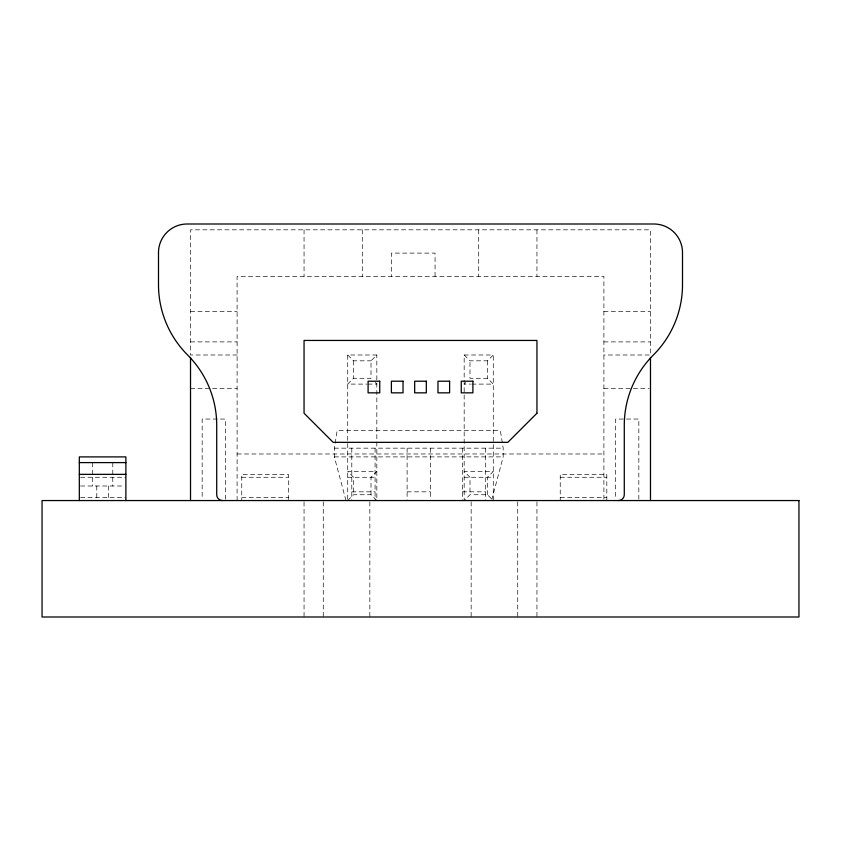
<?xml version="1.0" encoding="UTF-8"?>
<svg xmlns="http://www.w3.org/2000/svg" width="841" height="841" viewBox="0 0 841 841"><rect width="100%" height="100%" fill="white"/><g stroke="black" fill="none" stroke-linecap="round" stroke-linejoin="round"><path stroke-width="0.63" stroke-dasharray="4.21 3.15" d="M345.977 500.553L334.329 456.894L334.329 448.158L337.115 430.687L500.384 430.687L503.181 448.158L503.181 456.894L491.869 499.312M347.722 499.291L347.722 354.997L376.831 354.997L371.007 360.821L371.007 378.292L353.546 378.292L347.722 384.106L366.708 384.106M347.722 500.553L353.546 494.739L371.007 494.739L376.831 500.553L376.831 354.997M465.83 382.445L464.169 384.106L470.497 384.106M464.169 354.997L469.993 360.821L487.454 360.821L493.278 354.997L464.169 354.997L464.169 500.553L469.993 494.739L487.454 494.739L493.278 500.553L493.278 354.997M190.518 311.328L237.099 311.328M603.901 311.328L650.482 311.328M190.518 341.898L237.099 341.898M603.901 341.898L650.482 341.898M237.099 354.997L190.518 354.997L190.518 229.824L650.482 229.824L650.482 354.997L603.901 354.997M347.722 354.997L353.546 360.821L371.007 360.821M471.759 384.106L493.278 384.106L487.454 378.292L469.993 378.292L469.993 360.821M367.969 384.106L376.831 384.106L375.17 382.445M190.518 388.479L237.099 388.479M603.901 388.479L649.189 388.479M334.329 448.158L503.181 448.158M237.099 453.982L603.901 453.982M334.329 456.894L503.181 456.894M80.61 477.267L125.887 477.267M241.756 477.267L288.337 477.267M347.722 477.267L376.831 477.267M464.169 477.267L493.278 477.267M560.232 477.267L606.813 477.267M80.557 486.003L124.647 486.003M351.801 491.827L375.086 491.827M407.107 491.827L430.403 491.827M462.424 491.827L485.709 491.827M80.61 497.641L125.887 497.641M241.756 497.641L288.337 497.641M560.232 497.641L606.813 497.641M638.834 499.26L638.834 419.049L615.549 419.049L615.549 499.26M606.813 500.553L606.813 474.356L560.232 474.356L560.232 500.553M603.901 499.249L603.901 276.395L237.099 276.395L237.099 500.553M536.947 229.824L536.947 276.395M536.947 501.867L536.947 617M517.73 501.867L517.73 617M487.454 360.821L487.454 378.292M487.454 494.739L487.454 477.267L493.278 471.444L464.169 471.444L469.993 477.267L469.993 494.739M485.709 448.158L485.709 500.553M478.718 229.824L478.718 276.395M471.149 501.867L471.149 617M462.424 448.158L462.424 500.553M435.06 276.395L435.06 253.109L391.391 253.109L391.391 276.395M430.403 448.158L430.403 499.312M407.107 448.158L407.107 500.553M375.086 448.158L375.086 500.553M371.007 494.739L371.007 477.267L376.831 471.444L347.722 471.444L353.546 477.267L353.546 494.739M369.851 501.867L369.851 617M362.282 229.824L362.282 276.395M353.546 360.821L353.546 378.292M351.801 448.158L351.801 500.553M323.27 501.867L323.27 617M304.053 229.824L304.053 276.395M304.053 501.867L304.053 617M288.337 499.586L288.337 474.356L241.756 474.356L241.756 500.553M225.451 499.26L225.451 419.049L202.166 419.049L202.166 499.26M112.789 462.708L112.789 486.003M108.426 486.003L108.426 500.553M96.778 486.003L96.778 500.553M92.415 462.708L92.415 486.003"/><path stroke-width="1.26" d="M79.317 462.603L125.887 462.603M79.317 474.356L125.887 474.356M650.482 357.425L650.482 500.553M190.518 357.425L190.518 500.553M125.887 500.553L125.887 456.894L79.317 456.894L79.317 500.553M618.461 500.553A5.824 5.824 0 0 0 624.285 494.739L624.285 425.273A99.375 99.375 0 0 1 653.394 354.997A99.375 99.375 0 0 0 682.503 284.721L682.503 253.109A28.626 28.626 0 0 0 653.394 224L187.606 224A28.626 28.626 0 0 0 158.497 253.109L158.497 284.721A99.375 99.375 0 0 0 187.606 354.997A99.375 99.375 0 0 1 216.715 425.273L216.715 494.739A5.824 5.824 0 0 0 222.539 500.553M536.947 413.225L507.838 442.334L333.162 442.334L304.053 413.225L304.053 340.447L536.947 340.447L536.947 413.225M379.743 381.204L368.095 381.204L368.095 392.842L379.743 392.842L379.743 381.204M403.028 381.204L391.391 381.204L391.391 392.842L403.028 392.842L403.028 381.204M426.324 381.204L414.676 381.204L414.676 392.842L426.324 392.842L426.324 381.204M449.609 381.204L437.972 381.204L437.972 392.842L449.609 392.842L449.609 381.204M472.905 381.204L461.257 381.204L461.257 392.842L472.905 392.842L472.905 381.204M798.95 500.553L42.05 500.553L42.05 617L798.95 617L798.95 500.553"/></g></svg>
